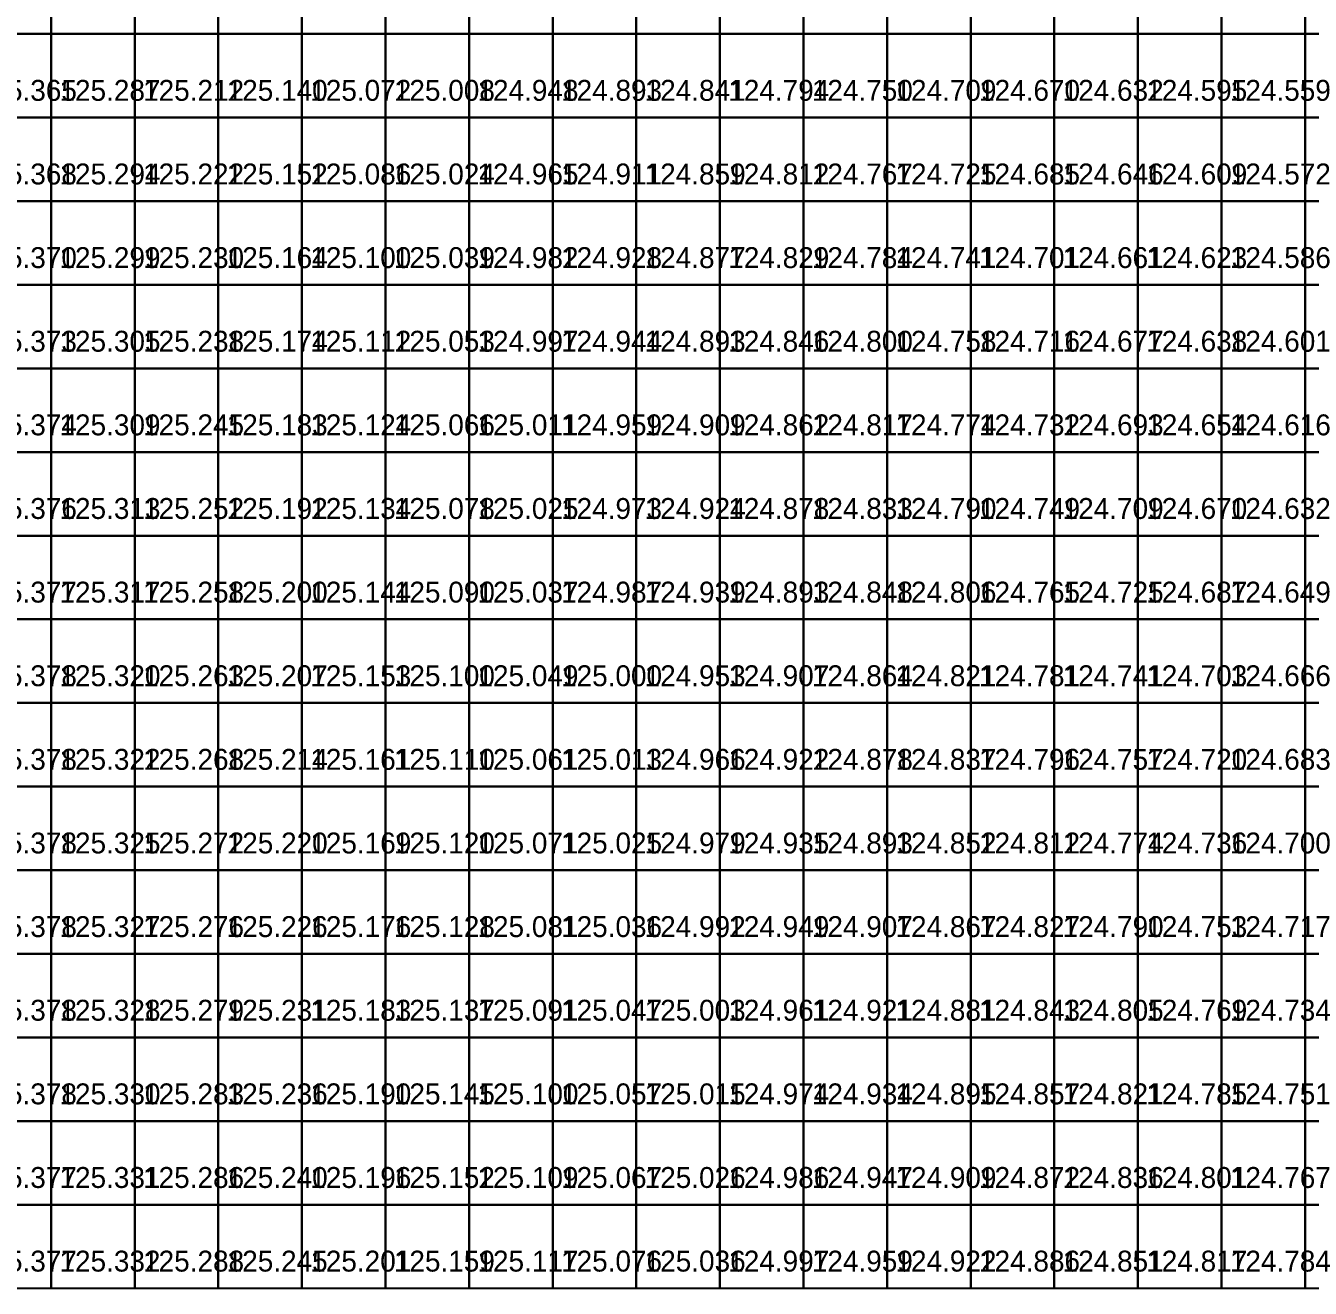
# Model space of a CAD drawing. Header units: metres. Extents: x 287857 to 287978, y 62957 to 63018.
# Drawn here: x 287932.62 to 287947.99, y 62956.83 to 62971.93 of the extents above; entities that cross this region are included whole.
import ezdxf

# ---------------------------------------------------------------- set-up
doc = ezdxf.new("R2010")
doc.units = ezdxf.units.M
doc.layers.add('CIVILS-INTERP', color=7, linetype='Continuous', true_color=0x64748b)
doc.layers.add('CIVILS-LEVEL-TXT', color=7, linetype='Continuous', true_color=0x38bdf8)

msp = doc.modelspace()

# ---------------------------------------------------------------- linework, layer by layer
at = {"layer": 'CIVILS-INTERP'}
for points in [[(287931.925, 62971.831, 125.361), (287932.925, 62971.831, 125.361), (287932.925, 62972.831, 125.361), (287931.925, 62972.831, 125.361), (287931.925, 62971.831, 125.361)], [(287932.925, 62971.831, 125.28), (287933.925, 62971.831, 125.28), (287933.925, 62972.831, 125.28), (287932.925, 62972.831, 125.28), (287932.925, 62971.831, 125.28)], [(287933.925, 62971.831, 125.202), (287934.925, 62971.831, 125.202), (287934.925, 62972.831, 125.202), (287933.925, 62972.831, 125.202), (287933.925, 62971.831, 125.202)], [(287934.925, 62971.831, 125.127), (287935.925, 62971.831, 125.127), (287935.925, 62972.831, 125.127), (287934.925, 62972.831, 125.127), (287934.925, 62971.831, 125.127)], [(287935.925, 62971.831, 125.057), (287936.925, 62971.831, 125.057), (287936.925, 62972.831, 125.057), (287935.925, 62972.831, 125.057), (287935.925, 62971.831, 125.057)], [(287936.925, 62971.831, 124.991), (287937.925, 62971.831, 124.991), (287937.925, 62972.831, 124.991), (287936.925, 62972.831, 124.991), (287936.925, 62971.831, 124.991)], [(287937.925, 62971.831, 124.93), (287938.925, 62971.831, 124.93), (287938.925, 62972.831, 124.93), (287937.925, 62972.831, 124.93), (287937.925, 62971.831, 124.93)], [(287938.925, 62971.831, 124.874), (287939.925, 62971.831, 124.874), (287939.925, 62972.831, 124.874), (287938.925, 62972.831, 124.874), (287938.925, 62971.831, 124.874)], [(287939.925, 62971.831, 124.823), (287940.925, 62971.831, 124.823), (287940.925, 62972.831, 124.823), (287939.925, 62972.831, 124.823), (287939.925, 62971.831, 124.823)], [(287940.925, 62971.831, 124.776), (287941.925, 62971.831, 124.776), (287941.925, 62972.831, 124.776), (287940.925, 62972.831, 124.776), (287940.925, 62971.831, 124.776)], [(287941.925, 62971.831, 124.732), (287942.925, 62971.831, 124.732), (287942.925, 62972.831, 124.732), (287941.925, 62972.831, 124.732), (287941.925, 62971.831, 124.732)], [(287942.925, 62971.831, 124.692), (287943.925, 62971.831, 124.692), (287943.925, 62972.831, 124.692), (287942.925, 62972.831, 124.692), (287942.925, 62971.831, 124.692)], [(287943.925, 62971.831, 124.655), (287944.925, 62971.831, 124.655), (287944.925, 62972.831, 124.655), (287943.925, 62972.831, 124.655), (287943.925, 62971.831, 124.655)], [(287944.925, 62971.831, 124.619), (287945.925, 62971.831, 124.619), (287945.925, 62972.831, 124.619), (287944.925, 62972.831, 124.619), (287944.925, 62971.831, 124.619)], [(287945.925, 62971.831, 124.583), (287946.925, 62971.831, 124.583), (287946.925, 62972.831, 124.583), (287945.925, 62972.831, 124.583), (287945.925, 62971.831, 124.583)], [(287946.925, 62971.831, 124.548), (287947.925, 62971.831, 124.548), (287947.925, 62972.831, 124.548), (287946.925, 62972.831, 124.548), (287946.925, 62971.831, 124.548)], [(287947.925, 62971.831, 124.511), (287948.925, 62971.831, 124.511), (287948.925, 62972.831, 124.511), (287947.925, 62972.831, 124.511), (287947.925, 62971.831, 124.511)], [(287931.925, 62970.831, 125.365), (287932.925, 62970.831, 125.365), (287932.925, 62971.831, 125.365), (287931.925, 62971.831, 125.365), (287931.925, 62970.831, 125.365)], [(287932.925, 62970.831, 125.287), (287933.925, 62970.831, 125.287), (287933.925, 62971.831, 125.287), (287932.925, 62971.831, 125.287), (287932.925, 62970.831, 125.287)], [(287933.925, 62970.831, 125.212), (287934.925, 62970.831, 125.212), (287934.925, 62971.831, 125.212), (287933.925, 62971.831, 125.212), (287933.925, 62970.831, 125.212)], [(287934.925, 62970.831, 125.14), (287935.925, 62970.831, 125.14), (287935.925, 62971.831, 125.14), (287934.925, 62971.831, 125.14), (287934.925, 62970.831, 125.14)], [(287935.925, 62970.831, 125.072), (287936.925, 62970.831, 125.072), (287936.925, 62971.831, 125.072), (287935.925, 62971.831, 125.072), (287935.925, 62970.831, 125.072)], [(287936.925, 62970.831, 125.008), (287937.925, 62970.831, 125.008), (287937.925, 62971.831, 125.008), (287936.925, 62971.831, 125.008), (287936.925, 62970.831, 125.008)], [(287937.925, 62970.831, 124.948), (287938.925, 62970.831, 124.948), (287938.925, 62971.831, 124.948), (287937.925, 62971.831, 124.948), (287937.925, 62970.831, 124.948)], [(287938.925, 62970.831, 124.893), (287939.925, 62970.831, 124.893), (287939.925, 62971.831, 124.893), (287938.925, 62971.831, 124.893), (287938.925, 62970.831, 124.893)], [(287939.925, 62970.831, 124.841), (287940.925, 62970.831, 124.841), (287940.925, 62971.831, 124.841), (287939.925, 62971.831, 124.841), (287939.925, 62970.831, 124.841)], [(287940.925, 62970.831, 124.794), (287941.925, 62970.831, 124.794), (287941.925, 62971.831, 124.794), (287940.925, 62971.831, 124.794), (287940.925, 62970.831, 124.794)], [(287941.925, 62970.831, 124.75), (287942.925, 62970.831, 124.75), (287942.925, 62971.831, 124.75), (287941.925, 62971.831, 124.75), (287941.925, 62970.831, 124.75)], [(287942.925, 62970.831, 124.709), (287943.925, 62970.831, 124.709), (287943.925, 62971.831, 124.709), (287942.925, 62971.831, 124.709), (287942.925, 62970.831, 124.709)], [(287943.925, 62970.831, 124.67), (287944.925, 62970.831, 124.67), (287944.925, 62971.831, 124.67), (287943.925, 62971.831, 124.67), (287943.925, 62970.831, 124.67)], [(287944.925, 62970.831, 124.632), (287945.925, 62970.831, 124.632), (287945.925, 62971.831, 124.632), (287944.925, 62971.831, 124.632), (287944.925, 62970.831, 124.632)], [(287945.925, 62970.831, 124.595), (287946.925, 62970.831, 124.595), (287946.925, 62971.831, 124.595), (287945.925, 62971.831, 124.595), (287945.925, 62970.831, 124.595)], [(287946.925, 62970.831, 124.559), (287947.925, 62970.831, 124.559), (287947.925, 62971.831, 124.559), (287946.925, 62971.831, 124.559), (287946.925, 62970.831, 124.559)], [(287947.925, 62970.831, 124.522), (287948.925, 62970.831, 124.522), (287948.925, 62971.831, 124.522), (287947.925, 62971.831, 124.522), (287947.925, 62970.831, 124.522)], [(287931.925, 62969.831, 125.368), (287932.925, 62969.831, 125.368), (287932.925, 62970.831, 125.368), (287931.925, 62970.831, 125.368), (287931.925, 62969.831, 125.368)], [(287932.925, 62969.831, 125.294), (287933.925, 62969.831, 125.294), (287933.925, 62970.831, 125.294), (287932.925, 62970.831, 125.294), (287932.925, 62969.831, 125.294)], [(287933.925, 62969.831, 125.222), (287934.925, 62969.831, 125.222), (287934.925, 62970.831, 125.222), (287933.925, 62970.831, 125.222), (287933.925, 62969.831, 125.222)], [(287934.925, 62969.831, 125.152), (287935.925, 62969.831, 125.152), (287935.925, 62970.831, 125.152), (287934.925, 62970.831, 125.152), (287934.925, 62969.831, 125.152)], [(287935.925, 62969.831, 125.086), (287936.925, 62969.831, 125.086), (287936.925, 62970.831, 125.086), (287935.925, 62970.831, 125.086), (287935.925, 62969.831, 125.086)], [(287936.925, 62969.831, 125.024), (287937.925, 62969.831, 125.024), (287937.925, 62970.831, 125.024), (287936.925, 62970.831, 125.024), (287936.925, 62969.831, 125.024)], [(287937.925, 62969.831, 124.965), (287938.925, 62969.831, 124.965), (287938.925, 62970.831, 124.965), (287937.925, 62970.831, 124.965), (287937.925, 62969.831, 124.965)], [(287938.925, 62969.831, 124.911), (287939.925, 62969.831, 124.911), (287939.925, 62970.831, 124.911), (287938.925, 62970.831, 124.911), (287938.925, 62969.831, 124.911)], [(287939.925, 62969.831, 124.859), (287940.925, 62969.831, 124.859), (287940.925, 62970.831, 124.859), (287939.925, 62970.831, 124.859), (287939.925, 62969.831, 124.859)], [(287940.925, 62969.831, 124.812), (287941.925, 62969.831, 124.812), (287941.925, 62970.831, 124.812), (287940.925, 62970.831, 124.812), (287940.925, 62969.831, 124.812)], [(287941.925, 62969.831, 124.767), (287942.925, 62969.831, 124.767), (287942.925, 62970.831, 124.767), (287941.925, 62970.831, 124.767), (287941.925, 62969.831, 124.767)], [(287942.925, 62969.831, 124.725), (287943.925, 62969.831, 124.725), (287943.925, 62970.831, 124.725), (287942.925, 62970.831, 124.725), (287942.925, 62969.831, 124.725)], [(287943.925, 62969.831, 124.685), (287944.925, 62969.831, 124.685), (287944.925, 62970.831, 124.685), (287943.925, 62970.831, 124.685), (287943.925, 62969.831, 124.685)], [(287944.925, 62969.831, 124.646), (287945.925, 62969.831, 124.646), (287945.925, 62970.831, 124.646), (287944.925, 62970.831, 124.646), (287944.925, 62969.831, 124.646)], [(287945.925, 62969.831, 124.609), (287946.925, 62969.831, 124.609), (287946.925, 62970.831, 124.609), (287945.925, 62970.831, 124.609), (287945.925, 62969.831, 124.609)], [(287946.925, 62969.831, 124.572), (287947.925, 62969.831, 124.572), (287947.925, 62970.831, 124.572), (287946.925, 62970.831, 124.572), (287946.925, 62969.831, 124.572)], [(287947.925, 62969.831, 124.535), (287948.925, 62969.831, 124.535), (287948.925, 62970.831, 124.535), (287947.925, 62970.831, 124.535), (287947.925, 62969.831, 124.535)], [(287931.925, 62968.831, 125.37), (287932.925, 62968.831, 125.37), (287932.925, 62969.831, 125.37), (287931.925, 62969.831, 125.37), (287931.925, 62968.831, 125.37)], [(287932.925, 62968.831, 125.299), (287933.925, 62968.831, 125.299), (287933.925, 62969.831, 125.299), (287932.925, 62969.831, 125.299), (287932.925, 62968.831, 125.299)], [(287933.925, 62968.831, 125.23), (287934.925, 62968.831, 125.23), (287934.925, 62969.831, 125.23), (287933.925, 62969.831, 125.23), (287933.925, 62968.831, 125.23)], [(287934.925, 62968.831, 125.164), (287935.925, 62968.831, 125.164), (287935.925, 62969.831, 125.164), (287934.925, 62969.831, 125.164), (287934.925, 62968.831, 125.164)], [(287935.925, 62968.831, 125.1), (287936.925, 62968.831, 125.1), (287936.925, 62969.831, 125.1), (287935.925, 62969.831, 125.1), (287935.925, 62968.831, 125.1)], [(287936.925, 62968.831, 125.039), (287937.925, 62968.831, 125.039), (287937.925, 62969.831, 125.039), (287936.925, 62969.831, 125.039), (287936.925, 62968.831, 125.039)], [(287937.925, 62968.831, 124.982), (287938.925, 62968.831, 124.982), (287938.925, 62969.831, 124.982), (287937.925, 62969.831, 124.982), (287937.925, 62968.831, 124.982)], [(287938.925, 62968.831, 124.928), (287939.925, 62968.831, 124.928), (287939.925, 62969.831, 124.928), (287938.925, 62969.831, 124.928), (287938.925, 62968.831, 124.928)], [(287939.925, 62968.831, 124.877), (287940.925, 62968.831, 124.877), (287940.925, 62969.831, 124.877), (287939.925, 62969.831, 124.877), (287939.925, 62968.831, 124.877)], [(287940.925, 62968.831, 124.829), (287941.925, 62968.831, 124.829), (287941.925, 62969.831, 124.829), (287940.925, 62969.831, 124.829), (287940.925, 62968.831, 124.829)], [(287941.925, 62968.831, 124.784), (287942.925, 62968.831, 124.784), (287942.925, 62969.831, 124.784), (287941.925, 62969.831, 124.784), (287941.925, 62968.831, 124.784)], [(287942.925, 62968.831, 124.741), (287943.925, 62968.831, 124.741), (287943.925, 62969.831, 124.741), (287942.925, 62969.831, 124.741), (287942.925, 62968.831, 124.741)], [(287943.925, 62968.831, 124.701), (287944.925, 62968.831, 124.701), (287944.925, 62969.831, 124.701), (287943.925, 62969.831, 124.701), (287943.925, 62968.831, 124.701)], [(287944.925, 62968.831, 124.661), (287945.925, 62968.831, 124.661), (287945.925, 62969.831, 124.661), (287944.925, 62969.831, 124.661), (287944.925, 62968.831, 124.661)], [(287945.925, 62968.831, 124.623), (287946.925, 62968.831, 124.623), (287946.925, 62969.831, 124.623), (287945.925, 62969.831, 124.623), (287945.925, 62968.831, 124.623)], [(287946.925, 62968.831, 124.586), (287947.925, 62968.831, 124.586), (287947.925, 62969.831, 124.586), (287946.925, 62969.831, 124.586), (287946.925, 62968.831, 124.586)], [(287947.925, 62968.831, 124.548), (287948.925, 62968.831, 124.548), (287948.925, 62969.831, 124.548), (287947.925, 62969.831, 124.548), (287947.925, 62968.831, 124.548)], [(287931.925, 62967.831, 125.373), (287932.925, 62967.831, 125.373), (287932.925, 62968.831, 125.373), (287931.925, 62968.831, 125.373), (287931.925, 62967.831, 125.373)], [(287932.925, 62967.831, 125.305), (287933.925, 62967.831, 125.305), (287933.925, 62968.831, 125.305), (287932.925, 62968.831, 125.305), (287932.925, 62967.831, 125.305)], [(287933.925, 62967.831, 125.238), (287934.925, 62967.831, 125.238), (287934.925, 62968.831, 125.238), (287933.925, 62968.831, 125.238), (287933.925, 62967.831, 125.238)], [(287934.925, 62967.831, 125.174), (287935.925, 62967.831, 125.174), (287935.925, 62968.831, 125.174), (287934.925, 62968.831, 125.174), (287934.925, 62967.831, 125.174)], [(287935.925, 62967.831, 125.112), (287936.925, 62967.831, 125.112), (287936.925, 62968.831, 125.112), (287935.925, 62968.831, 125.112), (287935.925, 62967.831, 125.112)], [(287936.925, 62967.831, 125.053), (287937.925, 62967.831, 125.053), (287937.925, 62968.831, 125.053), (287936.925, 62968.831, 125.053), (287936.925, 62967.831, 125.053)], [(287937.925, 62967.831, 124.997), (287938.925, 62967.831, 124.997), (287938.925, 62968.831, 124.997), (287937.925, 62968.831, 124.997), (287937.925, 62967.831, 124.997)], [(287938.925, 62967.831, 124.944), (287939.925, 62967.831, 124.944), (287939.925, 62968.831, 124.944), (287938.925, 62968.831, 124.944), (287938.925, 62967.831, 124.944)], [(287939.925, 62967.831, 124.893), (287940.925, 62967.831, 124.893), (287940.925, 62968.831, 124.893), (287939.925, 62968.831, 124.893), (287939.925, 62967.831, 124.893)], [(287940.925, 62967.831, 124.846), (287941.925, 62967.831, 124.846), (287941.925, 62968.831, 124.846), (287940.925, 62968.831, 124.846), (287940.925, 62967.831, 124.846)], [(287941.925, 62967.831, 124.8), (287942.925, 62967.831, 124.8), (287942.925, 62968.831, 124.8), (287941.925, 62968.831, 124.8), (287941.925, 62967.831, 124.8)], [(287942.925, 62967.831, 124.758), (287943.925, 62967.831, 124.758), (287943.925, 62968.831, 124.758), (287942.925, 62968.831, 124.758), (287942.925, 62967.831, 124.758)], [(287943.925, 62967.831, 124.716), (287944.925, 62967.831, 124.716), (287944.925, 62968.831, 124.716), (287943.925, 62968.831, 124.716), (287943.925, 62967.831, 124.716)], [(287944.925, 62967.831, 124.677), (287945.925, 62967.831, 124.677), (287945.925, 62968.831, 124.677), (287944.925, 62968.831, 124.677), (287944.925, 62967.831, 124.677)], [(287945.925, 62967.831, 124.638), (287946.925, 62967.831, 124.638), (287946.925, 62968.831, 124.638), (287945.925, 62968.831, 124.638), (287945.925, 62967.831, 124.638)], [(287946.925, 62967.831, 124.601), (287947.925, 62967.831, 124.601), (287947.925, 62968.831, 124.601), (287946.925, 62968.831, 124.601), (287946.925, 62967.831, 124.601)], [(287947.925, 62967.831, 124.563), (287948.925, 62967.831, 124.563), (287948.925, 62968.831, 124.563), (287947.925, 62968.831, 124.563), (287947.925, 62967.831, 124.563)], [(287931.925, 62966.831, 125.374), (287932.925, 62966.831, 125.374), (287932.925, 62967.831, 125.374), (287931.925, 62967.831, 125.374), (287931.925, 62966.831, 125.374)], [(287932.925, 62966.831, 125.309), (287933.925, 62966.831, 125.309), (287933.925, 62967.831, 125.309), (287932.925, 62967.831, 125.309), (287932.925, 62966.831, 125.309)], [(287933.925, 62966.831, 125.245), (287934.925, 62966.831, 125.245), (287934.925, 62967.831, 125.245), (287933.925, 62967.831, 125.245), (287933.925, 62966.831, 125.245)], [(287934.925, 62966.831, 125.183), (287935.925, 62966.831, 125.183), (287935.925, 62967.831, 125.183), (287934.925, 62967.831, 125.183), (287934.925, 62966.831, 125.183)], [(287935.925, 62966.831, 125.124), (287936.925, 62966.831, 125.124), (287936.925, 62967.831, 125.124), (287935.925, 62967.831, 125.124), (287935.925, 62966.831, 125.124)], [(287936.925, 62966.831, 125.066), (287937.925, 62966.831, 125.066), (287937.925, 62967.831, 125.066), (287936.925, 62967.831, 125.066), (287936.925, 62966.831, 125.066)], [(287937.925, 62966.831, 125.011), (287938.925, 62966.831, 125.011), (287938.925, 62967.831, 125.011), (287937.925, 62967.831, 125.011), (287937.925, 62966.831, 125.011)], [(287938.925, 62966.831, 124.959), (287939.925, 62966.831, 124.959), (287939.925, 62967.831, 124.959), (287938.925, 62967.831, 124.959), (287938.925, 62966.831, 124.959)], [(287939.925, 62966.831, 124.909), (287940.925, 62966.831, 124.909), (287940.925, 62967.831, 124.909), (287939.925, 62967.831, 124.909), (287939.925, 62966.831, 124.909)], [(287940.925, 62966.831, 124.862), (287941.925, 62966.831, 124.862), (287941.925, 62967.831, 124.862), (287940.925, 62967.831, 124.862), (287940.925, 62966.831, 124.862)], [(287941.925, 62966.831, 124.817), (287942.925, 62966.831, 124.817), (287942.925, 62967.831, 124.817), (287941.925, 62967.831, 124.817), (287941.925, 62966.831, 124.817)], [(287942.925, 62966.831, 124.774), (287943.925, 62966.831, 124.774), (287943.925, 62967.831, 124.774), (287942.925, 62967.831, 124.774), (287942.925, 62966.831, 124.774)], [(287943.925, 62966.831, 124.732), (287944.925, 62966.831, 124.732), (287944.925, 62967.831, 124.732), (287943.925, 62967.831, 124.732), (287943.925, 62966.831, 124.732)], [(287944.925, 62966.831, 124.693), (287945.925, 62966.831, 124.693), (287945.925, 62967.831, 124.693), (287944.925, 62967.831, 124.693), (287944.925, 62966.831, 124.693)], [(287945.925, 62966.831, 124.654), (287946.925, 62966.831, 124.654), (287946.925, 62967.831, 124.654), (287945.925, 62967.831, 124.654), (287945.925, 62966.831, 124.654)], [(287946.925, 62966.831, 124.616), (287947.925, 62966.831, 124.616), (287947.925, 62967.831, 124.616), (287946.925, 62967.831, 124.616), (287946.925, 62966.831, 124.616)], [(287947.925, 62966.831, 124.579), (287948.925, 62966.831, 124.579), (287948.925, 62967.831, 124.579), (287947.925, 62967.831, 124.579), (287947.925, 62966.831, 124.579)], [(287931.925, 62965.831, 125.376), (287932.925, 62965.831, 125.376), (287932.925, 62966.831, 125.376), (287931.925, 62966.831, 125.376), (287931.925, 62965.831, 125.376)], [(287932.925, 62965.831, 125.313), (287933.925, 62965.831, 125.313), (287933.925, 62966.831, 125.313), (287932.925, 62966.831, 125.313), (287932.925, 62965.831, 125.313)], [(287933.925, 62965.831, 125.252), (287934.925, 62965.831, 125.252), (287934.925, 62966.831, 125.252), (287933.925, 62966.831, 125.252), (287933.925, 62965.831, 125.252)], [(287934.925, 62965.831, 125.192), (287935.925, 62965.831, 125.192), (287935.925, 62966.831, 125.192), (287934.925, 62966.831, 125.192), (287934.925, 62965.831, 125.192)], [(287935.925, 62965.831, 125.134), (287936.925, 62965.831, 125.134), (287936.925, 62966.831, 125.134), (287935.925, 62966.831, 125.134), (287935.925, 62965.831, 125.134)], [(287936.925, 62965.831, 125.078), (287937.925, 62965.831, 125.078), (287937.925, 62966.831, 125.078), (287936.925, 62966.831, 125.078), (287936.925, 62965.831, 125.078)], [(287937.925, 62965.831, 125.025), (287938.925, 62965.831, 125.025), (287938.925, 62966.831, 125.025), (287937.925, 62966.831, 125.025), (287937.925, 62965.831, 125.025)], [(287938.925, 62965.831, 124.973), (287939.925, 62965.831, 124.973), (287939.925, 62966.831, 124.973), (287938.925, 62966.831, 124.973), (287938.925, 62965.831, 124.973)], [(287939.925, 62965.831, 124.924), (287940.925, 62965.831, 124.924), (287940.925, 62966.831, 124.924), (287939.925, 62966.831, 124.924), (287939.925, 62965.831, 124.924)], [(287940.925, 62965.831, 124.878), (287941.925, 62965.831, 124.878), (287941.925, 62966.831, 124.878), (287940.925, 62966.831, 124.878), (287940.925, 62965.831, 124.878)], [(287941.925, 62965.831, 124.833), (287942.925, 62965.831, 124.833), (287942.925, 62966.831, 124.833), (287941.925, 62966.831, 124.833), (287941.925, 62965.831, 124.833)], [(287942.925, 62965.831, 124.79), (287943.925, 62965.831, 124.79), (287943.925, 62966.831, 124.79), (287942.925, 62966.831, 124.79), (287942.925, 62965.831, 124.79)], [(287943.925, 62965.831, 124.749), (287944.925, 62965.831, 124.749), (287944.925, 62966.831, 124.749), (287943.925, 62966.831, 124.749), (287943.925, 62965.831, 124.749)], [(287944.925, 62965.831, 124.709), (287945.925, 62965.831, 124.709), (287945.925, 62966.831, 124.709), (287944.925, 62966.831, 124.709), (287944.925, 62965.831, 124.709)], [(287945.925, 62965.831, 124.67), (287946.925, 62965.831, 124.67), (287946.925, 62966.831, 124.67), (287945.925, 62966.831, 124.67), (287945.925, 62965.831, 124.67)], [(287946.925, 62965.831, 124.632), (287947.925, 62965.831, 124.632), (287947.925, 62966.831, 124.632), (287946.925, 62966.831, 124.632), (287946.925, 62965.831, 124.632)], [(287947.925, 62965.831, 124.596), (287948.925, 62965.831, 124.596), (287948.925, 62966.831, 124.596), (287947.925, 62966.831, 124.596), (287947.925, 62965.831, 124.596)], [(287931.925, 62964.831, 125.377), (287932.925, 62964.831, 125.377), (287932.925, 62965.831, 125.377), (287931.925, 62965.831, 125.377), (287931.925, 62964.831, 125.377)], [(287932.925, 62964.831, 125.317), (287933.925, 62964.831, 125.317), (287933.925, 62965.831, 125.317), (287932.925, 62965.831, 125.317), (287932.925, 62964.831, 125.317)], [(287933.925, 62964.831, 125.258), (287934.925, 62964.831, 125.258), (287934.925, 62965.831, 125.258), (287933.925, 62965.831, 125.258), (287933.925, 62964.831, 125.258)], [(287934.925, 62964.831, 125.2), (287935.925, 62964.831, 125.2), (287935.925, 62965.831, 125.2), (287934.925, 62965.831, 125.2), (287934.925, 62964.831, 125.2)], [(287935.925, 62964.831, 125.144), (287936.925, 62964.831, 125.144), (287936.925, 62965.831, 125.144), (287935.925, 62965.831, 125.144), (287935.925, 62964.831, 125.144)], [(287936.925, 62964.831, 125.09), (287937.925, 62964.831, 125.09), (287937.925, 62965.831, 125.09), (287936.925, 62965.831, 125.09), (287936.925, 62964.831, 125.09)], [(287937.925, 62964.831, 125.037), (287938.925, 62964.831, 125.037), (287938.925, 62965.831, 125.037), (287937.925, 62965.831, 125.037), (287937.925, 62964.831, 125.037)], [(287938.925, 62964.831, 124.987), (287939.925, 62964.831, 124.987), (287939.925, 62965.831, 124.987), (287938.925, 62965.831, 124.987), (287938.925, 62964.831, 124.987)], [(287939.925, 62964.831, 124.939), (287940.925, 62964.831, 124.939), (287940.925, 62965.831, 124.939), (287939.925, 62965.831, 124.939), (287939.925, 62964.831, 124.939)], [(287940.925, 62964.831, 124.893), (287941.925, 62964.831, 124.893), (287941.925, 62965.831, 124.893), (287940.925, 62965.831, 124.893), (287940.925, 62964.831, 124.893)], [(287941.925, 62964.831, 124.848), (287942.925, 62964.831, 124.848), (287942.925, 62965.831, 124.848), (287941.925, 62965.831, 124.848), (287941.925, 62964.831, 124.848)], [(287942.925, 62964.831, 124.806), (287943.925, 62964.831, 124.806), (287943.925, 62965.831, 124.806), (287942.925, 62965.831, 124.806), (287942.925, 62964.831, 124.806)], [(287943.925, 62964.831, 124.765), (287944.925, 62964.831, 124.765), (287944.925, 62965.831, 124.765), (287943.925, 62965.831, 124.765), (287943.925, 62964.831, 124.765)], [(287944.925, 62964.831, 124.725), (287945.925, 62964.831, 124.725), (287945.925, 62965.831, 124.725), (287944.925, 62965.831, 124.725), (287944.925, 62964.831, 124.725)], [(287945.925, 62964.831, 124.687), (287946.925, 62964.831, 124.687), (287946.925, 62965.831, 124.687), (287945.925, 62965.831, 124.687), (287945.925, 62964.831, 124.687)], [(287946.925, 62964.831, 124.649), (287947.925, 62964.831, 124.649), (287947.925, 62965.831, 124.649), (287946.925, 62965.831, 124.649), (287946.925, 62964.831, 124.649)], [(287947.925, 62964.831, 124.613), (287948.925, 62964.831, 124.613), (287948.925, 62965.831, 124.613), (287947.925, 62965.831, 124.613), (287947.925, 62964.831, 124.613)], [(287931.925, 62963.831, 125.378), (287932.925, 62963.831, 125.378), (287932.925, 62964.831, 125.378), (287931.925, 62964.831, 125.378), (287931.925, 62963.831, 125.378)], [(287932.925, 62963.831, 125.32), (287933.925, 62963.831, 125.32), (287933.925, 62964.831, 125.32), (287932.925, 62964.831, 125.32), (287932.925, 62963.831, 125.32)], [(287933.925, 62963.831, 125.263), (287934.925, 62963.831, 125.263), (287934.925, 62964.831, 125.263), (287933.925, 62964.831, 125.263), (287933.925, 62963.831, 125.263)], [(287934.925, 62963.831, 125.207), (287935.925, 62963.831, 125.207), (287935.925, 62964.831, 125.207), (287934.925, 62964.831, 125.207), (287934.925, 62963.831, 125.207)], [(287935.925, 62963.831, 125.153), (287936.925, 62963.831, 125.153), (287936.925, 62964.831, 125.153), (287935.925, 62964.831, 125.153), (287935.925, 62963.831, 125.153)], [(287936.925, 62963.831, 125.1), (287937.925, 62963.831, 125.1), (287937.925, 62964.831, 125.1), (287936.925, 62964.831, 125.1), (287936.925, 62963.831, 125.1)], [(287937.925, 62963.831, 125.049), (287938.925, 62963.831, 125.049), (287938.925, 62964.831, 125.049), (287937.925, 62964.831, 125.049), (287937.925, 62963.831, 125.049)], [(287938.925, 62963.831, 125), (287939.925, 62963.831, 125), (287939.925, 62964.831, 125), (287938.925, 62964.831, 125), (287938.925, 62963.831, 125)], [(287939.925, 62963.831, 124.953), (287940.925, 62963.831, 124.953), (287940.925, 62964.831, 124.953), (287939.925, 62964.831, 124.953), (287939.925, 62963.831, 124.953)], [(287940.925, 62963.831, 124.907), (287941.925, 62963.831, 124.907), (287941.925, 62964.831, 124.907), (287940.925, 62964.831, 124.907), (287940.925, 62963.831, 124.907)], [(287941.925, 62963.831, 124.864), (287942.925, 62963.831, 124.864), (287942.925, 62964.831, 124.864), (287941.925, 62964.831, 124.864), (287941.925, 62963.831, 124.864)], [(287942.925, 62963.831, 124.821), (287943.925, 62963.831, 124.821), (287943.925, 62964.831, 124.821), (287942.925, 62964.831, 124.821), (287942.925, 62963.831, 124.821)], [(287943.925, 62963.831, 124.781), (287944.925, 62963.831, 124.781), (287944.925, 62964.831, 124.781), (287943.925, 62964.831, 124.781), (287943.925, 62963.831, 124.781)], [(287944.925, 62963.831, 124.741), (287945.925, 62963.831, 124.741), (287945.925, 62964.831, 124.741), (287944.925, 62964.831, 124.741), (287944.925, 62963.831, 124.741)], [(287945.925, 62963.831, 124.703), (287946.925, 62963.831, 124.703), (287946.925, 62964.831, 124.703), (287945.925, 62964.831, 124.703), (287945.925, 62963.831, 124.703)], [(287946.925, 62963.831, 124.666), (287947.925, 62963.831, 124.666), (287947.925, 62964.831, 124.666), (287946.925, 62964.831, 124.666), (287946.925, 62963.831, 124.666)], [(287947.925, 62963.831, 124.63), (287948.925, 62963.831, 124.63), (287948.925, 62964.831, 124.63), (287947.925, 62964.831, 124.63), (287947.925, 62963.831, 124.63)], [(287931.925, 62962.831, 125.378), (287932.925, 62962.831, 125.378), (287932.925, 62963.831, 125.378), (287931.925, 62963.831, 125.378), (287931.925, 62962.831, 125.378)], [(287932.925, 62962.831, 125.322), (287933.925, 62962.831, 125.322), (287933.925, 62963.831, 125.322), (287932.925, 62963.831, 125.322), (287932.925, 62962.831, 125.322)], [(287933.925, 62962.831, 125.268), (287934.925, 62962.831, 125.268), (287934.925, 62963.831, 125.268), (287933.925, 62963.831, 125.268), (287933.925, 62962.831, 125.268)], [(287934.925, 62962.831, 125.214), (287935.925, 62962.831, 125.214), (287935.925, 62963.831, 125.214), (287934.925, 62963.831, 125.214), (287934.925, 62962.831, 125.214)], [(287935.925, 62962.831, 125.161), (287936.925, 62962.831, 125.161), (287936.925, 62963.831, 125.161), (287935.925, 62963.831, 125.161), (287935.925, 62962.831, 125.161)], [(287936.925, 62962.831, 125.11), (287937.925, 62962.831, 125.11), (287937.925, 62963.831, 125.11), (287936.925, 62963.831, 125.11), (287936.925, 62962.831, 125.11)], [(287937.925, 62962.831, 125.061), (287938.925, 62962.831, 125.061), (287938.925, 62963.831, 125.061), (287937.925, 62963.831, 125.061), (287937.925, 62962.831, 125.061)], [(287938.925, 62962.831, 125.013), (287939.925, 62962.831, 125.013), (287939.925, 62963.831, 125.013), (287938.925, 62963.831, 125.013), (287938.925, 62962.831, 125.013)], [(287939.925, 62962.831, 124.966), (287940.925, 62962.831, 124.966), (287940.925, 62963.831, 124.966), (287939.925, 62963.831, 124.966), (287939.925, 62962.831, 124.966)], [(287940.925, 62962.831, 124.922), (287941.925, 62962.831, 124.922), (287941.925, 62963.831, 124.922), (287940.925, 62963.831, 124.922), (287940.925, 62962.831, 124.922)], [(287941.925, 62962.831, 124.878), (287942.925, 62962.831, 124.878), (287942.925, 62963.831, 124.878), (287941.925, 62963.831, 124.878), (287941.925, 62962.831, 124.878)], [(287942.925, 62962.831, 124.837), (287943.925, 62962.831, 124.837), (287943.925, 62963.831, 124.837), (287942.925, 62963.831, 124.837), (287942.925, 62962.831, 124.837)], [(287943.925, 62962.831, 124.796), (287944.925, 62962.831, 124.796), (287944.925, 62963.831, 124.796), (287943.925, 62963.831, 124.796), (287943.925, 62962.831, 124.796)], [(287944.925, 62962.831, 124.757), (287945.925, 62962.831, 124.757), (287945.925, 62963.831, 124.757), (287944.925, 62963.831, 124.757), (287944.925, 62962.831, 124.757)], [(287945.925, 62962.831, 124.72), (287946.925, 62962.831, 124.72), (287946.925, 62963.831, 124.72), (287945.925, 62963.831, 124.72), (287945.925, 62962.831, 124.72)], [(287946.925, 62962.831, 124.683), (287947.925, 62962.831, 124.683), (287947.925, 62963.831, 124.683), (287946.925, 62963.831, 124.683), (287946.925, 62962.831, 124.683)], [(287947.925, 62962.831, 124.647), (287948.925, 62962.831, 124.647), (287948.925, 62963.831, 124.647), (287947.925, 62963.831, 124.647), (287947.925, 62962.831, 124.647)], [(287931.925, 62961.831, 125.378), (287932.925, 62961.831, 125.378), (287932.925, 62962.831, 125.378), (287931.925, 62962.831, 125.378), (287931.925, 62961.831, 125.378)], [(287932.925, 62961.831, 125.325), (287933.925, 62961.831, 125.325), (287933.925, 62962.831, 125.325), (287932.925, 62962.831, 125.325), (287932.925, 62961.831, 125.325)], [(287933.925, 62961.831, 125.272), (287934.925, 62961.831, 125.272), (287934.925, 62962.831, 125.272), (287933.925, 62962.831, 125.272), (287933.925, 62961.831, 125.272)], [(287934.925, 62961.831, 125.22), (287935.925, 62961.831, 125.22), (287935.925, 62962.831, 125.22), (287934.925, 62962.831, 125.22), (287934.925, 62961.831, 125.22)], [(287935.925, 62961.831, 125.169), (287936.925, 62961.831, 125.169), (287936.925, 62962.831, 125.169), (287935.925, 62962.831, 125.169), (287935.925, 62961.831, 125.169)], [(287936.925, 62961.831, 125.12), (287937.925, 62961.831, 125.12), (287937.925, 62962.831, 125.12), (287936.925, 62962.831, 125.12), (287936.925, 62961.831, 125.12)], [(287937.925, 62961.831, 125.071), (287938.925, 62961.831, 125.071), (287938.925, 62962.831, 125.071), (287937.925, 62962.831, 125.071), (287937.925, 62961.831, 125.071)], [(287938.925, 62961.831, 125.025), (287939.925, 62961.831, 125.025), (287939.925, 62962.831, 125.025), (287938.925, 62962.831, 125.025), (287938.925, 62961.831, 125.025)], [(287939.925, 62961.831, 124.979), (287940.925, 62961.831, 124.979), (287940.925, 62962.831, 124.979), (287939.925, 62962.831, 124.979), (287939.925, 62961.831, 124.979)], [(287940.925, 62961.831, 124.935), (287941.925, 62961.831, 124.935), (287941.925, 62962.831, 124.935), (287940.925, 62962.831, 124.935), (287940.925, 62961.831, 124.935)], [(287941.925, 62961.831, 124.893), (287942.925, 62961.831, 124.893), (287942.925, 62962.831, 124.893), (287941.925, 62962.831, 124.893), (287941.925, 62961.831, 124.893)], [(287942.925, 62961.831, 124.852), (287943.925, 62961.831, 124.852), (287943.925, 62962.831, 124.852), (287942.925, 62962.831, 124.852), (287942.925, 62961.831, 124.852)], [(287943.925, 62961.831, 124.812), (287944.925, 62961.831, 124.812), (287944.925, 62962.831, 124.812), (287943.925, 62962.831, 124.812), (287943.925, 62961.831, 124.812)], [(287944.925, 62961.831, 124.774), (287945.925, 62961.831, 124.774), (287945.925, 62962.831, 124.774), (287944.925, 62962.831, 124.774), (287944.925, 62961.831, 124.774)], [(287945.925, 62961.831, 124.736), (287946.925, 62961.831, 124.736), (287946.925, 62962.831, 124.736), (287945.925, 62962.831, 124.736), (287945.925, 62961.831, 124.736)], [(287946.925, 62961.831, 124.7), (287947.925, 62961.831, 124.7), (287947.925, 62962.831, 124.7), (287946.925, 62962.831, 124.7), (287946.925, 62961.831, 124.7)], [(287947.925, 62961.831, 124.665), (287948.925, 62961.831, 124.665), (287948.925, 62962.831, 124.665), (287947.925, 62962.831, 124.665), (287947.925, 62961.831, 124.665)], [(287931.925, 62960.831, 125.378), (287932.925, 62960.831, 125.378), (287932.925, 62961.831, 125.378), (287931.925, 62961.831, 125.378), (287931.925, 62960.831, 125.378)], [(287932.925, 62960.831, 125.327), (287933.925, 62960.831, 125.327), (287933.925, 62961.831, 125.327), (287932.925, 62961.831, 125.327), (287932.925, 62960.831, 125.327)], [(287933.925, 62960.831, 125.276), (287934.925, 62960.831, 125.276), (287934.925, 62961.831, 125.276), (287933.925, 62961.831, 125.276), (287933.925, 62960.831, 125.276)], [(287934.925, 62960.831, 125.226), (287935.925, 62960.831, 125.226), (287935.925, 62961.831, 125.226), (287934.925, 62961.831, 125.226), (287934.925, 62960.831, 125.226)], [(287935.925, 62960.831, 125.176), (287936.925, 62960.831, 125.176), (287936.925, 62961.831, 125.176), (287935.925, 62961.831, 125.176), (287935.925, 62960.831, 125.176)], [(287936.925, 62960.831, 125.128), (287937.925, 62960.831, 125.128), (287937.925, 62961.831, 125.128), (287936.925, 62961.831, 125.128), (287936.925, 62960.831, 125.128)], [(287937.925, 62960.831, 125.081), (287938.925, 62960.831, 125.081), (287938.925, 62961.831, 125.081), (287937.925, 62961.831, 125.081), (287937.925, 62960.831, 125.081)], [(287938.925, 62960.831, 125.036), (287939.925, 62960.831, 125.036), (287939.925, 62961.831, 125.036), (287938.925, 62961.831, 125.036), (287938.925, 62960.831, 125.036)], [(287939.925, 62960.831, 124.992), (287940.925, 62960.831, 124.992), (287940.925, 62961.831, 124.992), (287939.925, 62961.831, 124.992), (287939.925, 62960.831, 124.992)], [(287940.925, 62960.831, 124.949), (287941.925, 62960.831, 124.949), (287941.925, 62961.831, 124.949), (287940.925, 62961.831, 124.949), (287940.925, 62960.831, 124.949)], [(287941.925, 62960.831, 124.907), (287942.925, 62960.831, 124.907), (287942.925, 62961.831, 124.907), (287941.925, 62961.831, 124.907), (287941.925, 62960.831, 124.907)], [(287942.925, 62960.831, 124.867), (287943.925, 62960.831, 124.867), (287943.925, 62961.831, 124.867), (287942.925, 62961.831, 124.867), (287942.925, 62960.831, 124.867)], [(287943.925, 62960.831, 124.827), (287944.925, 62960.831, 124.827), (287944.925, 62961.831, 124.827), (287943.925, 62961.831, 124.827), (287943.925, 62960.831, 124.827)], [(287944.925, 62960.831, 124.79), (287945.925, 62960.831, 124.79), (287945.925, 62961.831, 124.79), (287944.925, 62961.831, 124.79), (287944.925, 62960.831, 124.79)], [(287945.925, 62960.831, 124.753), (287946.925, 62960.831, 124.753), (287946.925, 62961.831, 124.753), (287945.925, 62961.831, 124.753), (287945.925, 62960.831, 124.753)], [(287946.925, 62960.831, 124.717), (287947.925, 62960.831, 124.717), (287947.925, 62961.831, 124.717), (287946.925, 62961.831, 124.717), (287946.925, 62960.831, 124.717)], [(287947.925, 62960.831, 124.682), (287948.925, 62960.831, 124.682), (287948.925, 62961.831, 124.682), (287947.925, 62961.831, 124.682), (287947.925, 62960.831, 124.682)], [(287931.925, 62959.831, 125.378), (287932.925, 62959.831, 125.378), (287932.925, 62960.831, 125.378), (287931.925, 62960.831, 125.378), (287931.925, 62959.831, 125.378)], [(287932.925, 62959.831, 125.328), (287933.925, 62959.831, 125.328), (287933.925, 62960.831, 125.328), (287932.925, 62960.831, 125.328), (287932.925, 62959.831, 125.328)], [(287933.925, 62959.831, 125.279), (287934.925, 62959.831, 125.279), (287934.925, 62960.831, 125.279), (287933.925, 62960.831, 125.279), (287933.925, 62959.831, 125.279)], [(287934.925, 62959.831, 125.231), (287935.925, 62959.831, 125.231), (287935.925, 62960.831, 125.231), (287934.925, 62960.831, 125.231), (287934.925, 62959.831, 125.231)], [(287935.925, 62959.831, 125.183), (287936.925, 62959.831, 125.183), (287936.925, 62960.831, 125.183), (287935.925, 62960.831, 125.183), (287935.925, 62959.831, 125.183)], [(287936.925, 62959.831, 125.137), (287937.925, 62959.831, 125.137), (287937.925, 62960.831, 125.137), (287936.925, 62960.831, 125.137), (287936.925, 62959.831, 125.137)], [(287937.925, 62959.831, 125.091), (287938.925, 62959.831, 125.091), (287938.925, 62960.831, 125.091), (287937.925, 62960.831, 125.091), (287937.925, 62959.831, 125.091)], [(287938.925, 62959.831, 125.047), (287939.925, 62959.831, 125.047), (287939.925, 62960.831, 125.047), (287938.925, 62960.831, 125.047), (287938.925, 62959.831, 125.047)], [(287939.925, 62959.831, 125.003), (287940.925, 62959.831, 125.003), (287940.925, 62960.831, 125.003), (287939.925, 62960.831, 125.003), (287939.925, 62959.831, 125.003)], [(287940.925, 62959.831, 124.961), (287941.925, 62959.831, 124.961), (287941.925, 62960.831, 124.961), (287940.925, 62960.831, 124.961), (287940.925, 62959.831, 124.961)], [(287941.925, 62959.831, 124.921), (287942.925, 62959.831, 124.921), (287942.925, 62960.831, 124.921), (287941.925, 62960.831, 124.921), (287941.925, 62959.831, 124.921)], [(287942.925, 62959.831, 124.881), (287943.925, 62959.831, 124.881), (287943.925, 62960.831, 124.881), (287942.925, 62960.831, 124.881), (287942.925, 62959.831, 124.881)], [(287943.925, 62959.831, 124.843), (287944.925, 62959.831, 124.843), (287944.925, 62960.831, 124.843), (287943.925, 62960.831, 124.843), (287943.925, 62959.831, 124.843)], [(287944.925, 62959.831, 124.805), (287945.925, 62959.831, 124.805), (287945.925, 62960.831, 124.805), (287944.925, 62960.831, 124.805), (287944.925, 62959.831, 124.805)], [(287945.925, 62959.831, 124.769), (287946.925, 62959.831, 124.769), (287946.925, 62960.831, 124.769), (287945.925, 62960.831, 124.769), (287945.925, 62959.831, 124.769)], [(287946.925, 62959.831, 124.734), (287947.925, 62959.831, 124.734), (287947.925, 62960.831, 124.734), (287946.925, 62960.831, 124.734), (287946.925, 62959.831, 124.734)], [(287947.925, 62959.831, 124.7), (287948.925, 62959.831, 124.7), (287948.925, 62960.831, 124.7), (287947.925, 62960.831, 124.7), (287947.925, 62959.831, 124.7)], [(287931.925, 62958.831, 125.378), (287932.925, 62958.831, 125.378), (287932.925, 62959.831, 125.378), (287931.925, 62959.831, 125.378), (287931.925, 62958.831, 125.378)], [(287932.925, 62958.831, 125.33), (287933.925, 62958.831, 125.33), (287933.925, 62959.831, 125.33), (287932.925, 62959.831, 125.33), (287932.925, 62958.831, 125.33)], [(287933.925, 62958.831, 125.283), (287934.925, 62958.831, 125.283), (287934.925, 62959.831, 125.283), (287933.925, 62959.831, 125.283), (287933.925, 62958.831, 125.283)], [(287934.925, 62958.831, 125.236), (287935.925, 62958.831, 125.236), (287935.925, 62959.831, 125.236), (287934.925, 62959.831, 125.236), (287934.925, 62958.831, 125.236)], [(287935.925, 62958.831, 125.19), (287936.925, 62958.831, 125.19), (287936.925, 62959.831, 125.19), (287935.925, 62959.831, 125.19), (287935.925, 62958.831, 125.19)], [(287936.925, 62958.831, 125.145), (287937.925, 62958.831, 125.145), (287937.925, 62959.831, 125.145), (287936.925, 62959.831, 125.145), (287936.925, 62958.831, 125.145)], [(287937.925, 62958.831, 125.1), (287938.925, 62958.831, 125.1), (287938.925, 62959.831, 125.1), (287937.925, 62959.831, 125.1), (287937.925, 62958.831, 125.1)], [(287938.925, 62958.831, 125.057), (287939.925, 62958.831, 125.057), (287939.925, 62959.831, 125.057), (287938.925, 62959.831, 125.057), (287938.925, 62958.831, 125.057)], [(287939.925, 62958.831, 125.015), (287940.925, 62958.831, 125.015), (287940.925, 62959.831, 125.015), (287939.925, 62959.831, 125.015), (287939.925, 62958.831, 125.015)], [(287940.925, 62958.831, 124.974), (287941.925, 62958.831, 124.974), (287941.925, 62959.831, 124.974), (287940.925, 62959.831, 124.974), (287940.925, 62958.831, 124.974)], [(287941.925, 62958.831, 124.934), (287942.925, 62958.831, 124.934), (287942.925, 62959.831, 124.934), (287941.925, 62959.831, 124.934), (287941.925, 62958.831, 124.934)], [(287942.925, 62958.831, 124.895), (287943.925, 62958.831, 124.895), (287943.925, 62959.831, 124.895), (287942.925, 62959.831, 124.895), (287942.925, 62958.831, 124.895)], [(287943.925, 62958.831, 124.857), (287944.925, 62958.831, 124.857), (287944.925, 62959.831, 124.857), (287943.925, 62959.831, 124.857), (287943.925, 62958.831, 124.857)], [(287944.925, 62958.831, 124.821), (287945.925, 62958.831, 124.821), (287945.925, 62959.831, 124.821), (287944.925, 62959.831, 124.821), (287944.925, 62958.831, 124.821)], [(287945.925, 62958.831, 124.785), (287946.925, 62958.831, 124.785), (287946.925, 62959.831, 124.785), (287945.925, 62959.831, 124.785), (287945.925, 62958.831, 124.785)], [(287946.925, 62958.831, 124.751), (287947.925, 62958.831, 124.751), (287947.925, 62959.831, 124.751), (287946.925, 62959.831, 124.751), (287946.925, 62958.831, 124.751)], [(287947.925, 62958.831, 124.717), (287948.925, 62958.831, 124.717), (287948.925, 62959.831, 124.717), (287947.925, 62959.831, 124.717), (287947.925, 62958.831, 124.717)], [(287931.925, 62957.831, 125.377), (287932.925, 62957.831, 125.377), (287932.925, 62958.831, 125.377), (287931.925, 62958.831, 125.377), (287931.925, 62957.831, 125.377)], [(287932.925, 62957.831, 125.331), (287933.925, 62957.831, 125.331), (287933.925, 62958.831, 125.331), (287932.925, 62958.831, 125.331), (287932.925, 62957.831, 125.331)], [(287933.925, 62957.831, 125.286), (287934.925, 62957.831, 125.286), (287934.925, 62958.831, 125.286), (287933.925, 62958.831, 125.286), (287933.925, 62957.831, 125.286)], [(287934.925, 62957.831, 125.24), (287935.925, 62957.831, 125.24), (287935.925, 62958.831, 125.24), (287934.925, 62958.831, 125.24), (287934.925, 62957.831, 125.24)], [(287935.925, 62957.831, 125.196), (287936.925, 62957.831, 125.196), (287936.925, 62958.831, 125.196), (287935.925, 62958.831, 125.196), (287935.925, 62957.831, 125.196)], [(287936.925, 62957.831, 125.152), (287937.925, 62957.831, 125.152), (287937.925, 62958.831, 125.152), (287936.925, 62958.831, 125.152), (287936.925, 62957.831, 125.152)], [(287937.925, 62957.831, 125.109), (287938.925, 62957.831, 125.109), (287938.925, 62958.831, 125.109), (287937.925, 62958.831, 125.109), (287937.925, 62957.831, 125.109)], [(287938.925, 62957.831, 125.067), (287939.925, 62957.831, 125.067), (287939.925, 62958.831, 125.067), (287938.925, 62958.831, 125.067), (287938.925, 62957.831, 125.067)], [(287939.925, 62957.831, 125.026), (287940.925, 62957.831, 125.026), (287940.925, 62958.831, 125.026), (287939.925, 62958.831, 125.026), (287939.925, 62957.831, 125.026)], [(287940.925, 62957.831, 124.986), (287941.925, 62957.831, 124.986), (287941.925, 62958.831, 124.986), (287940.925, 62958.831, 124.986), (287940.925, 62957.831, 124.986)], [(287941.925, 62957.831, 124.947), (287942.925, 62957.831, 124.947), (287942.925, 62958.831, 124.947), (287941.925, 62958.831, 124.947), (287941.925, 62957.831, 124.947)], [(287942.925, 62957.831, 124.909), (287943.925, 62957.831, 124.909), (287943.925, 62958.831, 124.909), (287942.925, 62958.831, 124.909), (287942.925, 62957.831, 124.909)], [(287943.925, 62957.831, 124.872), (287944.925, 62957.831, 124.872), (287944.925, 62958.831, 124.872), (287943.925, 62958.831, 124.872), (287943.925, 62957.831, 124.872)], [(287944.925, 62957.831, 124.836), (287945.925, 62957.831, 124.836), (287945.925, 62958.831, 124.836), (287944.925, 62958.831, 124.836), (287944.925, 62957.831, 124.836)], [(287945.925, 62957.831, 124.801), (287946.925, 62957.831, 124.801), (287946.925, 62958.831, 124.801), (287945.925, 62958.831, 124.801), (287945.925, 62957.831, 124.801)], [(287946.925, 62957.831, 124.767), (287947.925, 62957.831, 124.767), (287947.925, 62958.831, 124.767), (287946.925, 62958.831, 124.767), (287946.925, 62957.831, 124.767)], [(287947.925, 62957.831, 124.734), (287948.925, 62957.831, 124.734), (287948.925, 62958.831, 124.734), (287947.925, 62958.831, 124.734), (287947.925, 62957.831, 124.734)], [(287931.925, 62956.831, 125.377), (287932.925, 62956.831, 125.377), (287932.925, 62957.831, 125.377), (287931.925, 62957.831, 125.377), (287931.925, 62956.831, 125.377)], [(287932.925, 62956.831, 125.332), (287933.925, 62956.831, 125.332), (287933.925, 62957.831, 125.332), (287932.925, 62957.831, 125.332), (287932.925, 62956.831, 125.332)], [(287933.925, 62956.831, 125.288), (287934.925, 62956.831, 125.288), (287934.925, 62957.831, 125.288), (287933.925, 62957.831, 125.288), (287933.925, 62956.831, 125.288)], [(287934.925, 62956.831, 125.245), (287935.925, 62956.831, 125.245), (287935.925, 62957.831, 125.245), (287934.925, 62957.831, 125.245), (287934.925, 62956.831, 125.245)], [(287935.925, 62956.831, 125.201), (287936.925, 62956.831, 125.201), (287936.925, 62957.831, 125.201), (287935.925, 62957.831, 125.201), (287935.925, 62956.831, 125.201)], [(287936.925, 62956.831, 125.159), (287937.925, 62956.831, 125.159), (287937.925, 62957.831, 125.159), (287936.925, 62957.831, 125.159), (287936.925, 62956.831, 125.159)], [(287937.925, 62956.831, 125.117), (287938.925, 62956.831, 125.117), (287938.925, 62957.831, 125.117), (287937.925, 62957.831, 125.117), (287937.925, 62956.831, 125.117)], [(287938.925, 62956.831, 125.076), (287939.925, 62956.831, 125.076), (287939.925, 62957.831, 125.076), (287938.925, 62957.831, 125.076), (287938.925, 62956.831, 125.076)], [(287939.925, 62956.831, 125.036), (287940.925, 62956.831, 125.036), (287940.925, 62957.831, 125.036), (287939.925, 62957.831, 125.036), (287939.925, 62956.831, 125.036)], [(287940.925, 62956.831, 124.997), (287941.925, 62956.831, 124.997), (287941.925, 62957.831, 124.997), (287940.925, 62957.831, 124.997), (287940.925, 62956.831, 124.997)], [(287941.925, 62956.831, 124.959), (287942.925, 62956.831, 124.959), (287942.925, 62957.831, 124.959), (287941.925, 62957.831, 124.959), (287941.925, 62956.831, 124.959)], [(287942.925, 62956.831, 124.922), (287943.925, 62956.831, 124.922), (287943.925, 62957.831, 124.922), (287942.925, 62957.831, 124.922), (287942.925, 62956.831, 124.922)], [(287943.925, 62956.831, 124.886), (287944.925, 62956.831, 124.886), (287944.925, 62957.831, 124.886), (287943.925, 62957.831, 124.886), (287943.925, 62956.831, 124.886)], [(287944.925, 62956.831, 124.851), (287945.925, 62956.831, 124.851), (287945.925, 62957.831, 124.851), (287944.925, 62957.831, 124.851), (287944.925, 62956.831, 124.851)], [(287945.925, 62956.831, 124.817), (287946.925, 62956.831, 124.817), (287946.925, 62957.831, 124.817), (287945.925, 62957.831, 124.817), (287945.925, 62956.831, 124.817)], [(287946.925, 62956.831, 124.784), (287947.925, 62956.831, 124.784), (287947.925, 62957.831, 124.784), (287946.925, 62957.831, 124.784), (287946.925, 62956.831, 124.784)], [(287947.925, 62956.831, 124.751), (287948.925, 62956.831, 124.751), (287948.925, 62957.831, 124.751), (287947.925, 62957.831, 124.751), (287947.925, 62956.831, 124.751)]]:
    msp.add_polyline3d(points, dxfattribs=at)

# ---------------------------------------------------------------- texts
at = {"layer": 'CIVILS-LEVEL-TXT'}
for s, p in [('125.365', (287932.025, 62971.031, 125.365)), ('125.287', (287933.025, 62971.031, 125.287)), ('125.212', (287934.025, 62971.031, 125.212)), ('125.140', (287935.025, 62971.031, 125.14)), ('125.072', (287936.025, 62971.031, 125.072)), ('125.008', (287937.025, 62971.031, 125.008)), ('124.948', (287938.025, 62971.031, 124.948)), ('124.893', (287939.025, 62971.031, 124.893)), ('124.841', (287940.025, 62971.031, 124.841)), ('124.794', (287941.025, 62971.031, 124.794)), ('124.750', (287942.025, 62971.031, 124.75)), ('124.709', (287943.025, 62971.031, 124.709)), ('124.670', (287944.025, 62971.031, 124.67)), ('124.632', (287945.025, 62971.031, 124.632)), ('124.595', (287946.025, 62971.031, 124.595)), ('124.559', (287947.025, 62971.031, 124.559)), ('125.368', (287932.025, 62970.031, 125.368)), ('125.294', (287933.025, 62970.031, 125.294)), ('125.222', (287934.025, 62970.031, 125.222)), ('125.152', (287935.025, 62970.031, 125.152)), ('125.086', (287936.025, 62970.031, 125.086)), ('125.024', (287937.025, 62970.031, 125.024)), ('124.965', (287938.025, 62970.031, 124.965)), ('124.911', (287939.025, 62970.031, 124.911)), ('124.859', (287940.025, 62970.031, 124.859)), ('124.812', (287941.025, 62970.031, 124.812)), ('124.767', (287942.025, 62970.031, 124.767)), ('124.725', (287943.025, 62970.031, 124.725)), ('124.685', (287944.025, 62970.031, 124.685)), ('124.646', (287945.025, 62970.031, 124.646)), ('124.609', (287946.025, 62970.031, 124.609)), ('124.572', (287947.025, 62970.031, 124.572)), ('125.370', (287932.025, 62969.031, 125.37)), ('125.299', (287933.025, 62969.031, 125.299)), ('125.230', (287934.025, 62969.031, 125.23)), ('125.164', (287935.025, 62969.031, 125.164)), ('125.100', (287936.025, 62969.031, 125.1)), ('125.039', (287937.025, 62969.031, 125.039)), ('124.982', (287938.025, 62969.031, 124.982)), ('124.928', (287939.025, 62969.031, 124.928)), ('124.877', (287940.025, 62969.031, 124.877)), ('124.829', (287941.025, 62969.031, 124.829)), ('124.784', (287942.025, 62969.031, 124.784)), ('124.741', (287943.025, 62969.031, 124.741)), ('124.701', (287944.025, 62969.031, 124.701)), ('124.661', (287945.025, 62969.031, 124.661)), ('124.623', (287946.025, 62969.031, 124.623)), ('124.586', (287947.025, 62969.031, 124.586)), ('125.373', (287932.025, 62968.031, 125.373)), ('125.305', (287933.025, 62968.031, 125.305)), ('125.238', (287934.025, 62968.031, 125.238)), ('125.174', (287935.025, 62968.031, 125.174)), ('125.112', (287936.025, 62968.031, 125.112)), ('125.053', (287937.025, 62968.031, 125.053)), ('124.997', (287938.025, 62968.031, 124.997)), ('124.944', (287939.025, 62968.031, 124.944)), ('124.893', (287940.025, 62968.031, 124.893)), ('124.846', (287941.025, 62968.031, 124.846)), ('124.800', (287942.025, 62968.031, 124.8)), ('124.758', (287943.025, 62968.031, 124.758)), ('124.716', (287944.025, 62968.031, 124.716)), ('124.677', (287945.025, 62968.031, 124.677)), ('124.638', (287946.025, 62968.031, 124.638)), ('124.601', (287947.025, 62968.031, 124.601)), ('125.374', (287932.025, 62967.031, 125.374)), ('125.309', (287933.025, 62967.031, 125.309)), ('125.245', (287934.025, 62967.031, 125.245)), ('125.183', (287935.025, 62967.031, 125.183)), ('125.124', (287936.025, 62967.031, 125.124)), ('125.066', (287937.025, 62967.031, 125.066)), ('125.011', (287938.025, 62967.031, 125.011)), ('124.959', (287939.025, 62967.031, 124.959)), ('124.909', (287940.025, 62967.031, 124.909)), ('124.862', (287941.025, 62967.031, 124.862)), ('124.817', (287942.025, 62967.031, 124.817)), ('124.774', (287943.025, 62967.031, 124.774)), ('124.732', (287944.025, 62967.031, 124.732)), ('124.693', (287945.025, 62967.031, 124.693)), ('124.654', (287946.025, 62967.031, 124.654)), ('124.616', (287947.025, 62967.031, 124.616)), ('125.376', (287932.025, 62966.031, 125.376)), ('125.313', (287933.025, 62966.031, 125.313)), ('125.252', (287934.025, 62966.031, 125.252)), ('125.192', (287935.025, 62966.031, 125.192)), ('125.134', (287936.025, 62966.031, 125.134)), ('125.078', (287937.025, 62966.031, 125.078)), ('125.025', (287938.025, 62966.031, 125.025)), ('124.973', (287939.025, 62966.031, 124.973)), ('124.924', (287940.025, 62966.031, 124.924)), ('124.878', (287941.025, 62966.031, 124.878)), ('124.833', (287942.025, 62966.031, 124.833)), ('124.790', (287943.025, 62966.031, 124.79)), ('124.749', (287944.025, 62966.031, 124.749)), ('124.709', (287945.025, 62966.031, 124.709)), ('124.670', (287946.025, 62966.031, 124.67)), ('124.632', (287947.025, 62966.031, 124.632)), ('125.377', (287932.025, 62965.031, 125.377)), ('125.317', (287933.025, 62965.031, 125.317)), ('125.258', (287934.025, 62965.031, 125.258)), ('125.200', (287935.025, 62965.031, 125.2)), ('125.144', (287936.025, 62965.031, 125.144)), ('125.090', (287937.025, 62965.031, 125.09)), ('125.037', (287938.025, 62965.031, 125.037)), ('124.987', (287939.025, 62965.031, 124.987)), ('124.939', (287940.025, 62965.031, 124.939)), ('124.893', (287941.025, 62965.031, 124.893)), ('124.848', (287942.025, 62965.031, 124.848)), ('124.806', (287943.025, 62965.031, 124.806)), ('124.765', (287944.025, 62965.031, 124.765)), ('124.725', (287945.025, 62965.031, 124.725)), ('124.687', (287946.025, 62965.031, 124.687)), ('124.649', (287947.025, 62965.031, 124.649)), ('125.378', (287932.025, 62964.031, 125.378)), ('125.320', (287933.025, 62964.031, 125.32)), ('125.263', (287934.025, 62964.031, 125.263)), ('125.207', (287935.025, 62964.031, 125.207)), ('125.153', (287936.025, 62964.031, 125.153)), ('125.100', (287937.025, 62964.031, 125.1)), ('125.049', (287938.025, 62964.031, 125.049)), ('125.000', (287939.025, 62964.031, 125)), ('124.953', (287940.025, 62964.031, 124.953)), ('124.907', (287941.025, 62964.031, 124.907)), ('124.864', (287942.025, 62964.031, 124.864)), ('124.821', (287943.025, 62964.031, 124.821)), ('124.781', (287944.025, 62964.031, 124.781)), ('124.741', (287945.025, 62964.031, 124.741)), ('124.703', (287946.025, 62964.031, 124.703)), ('124.666', (287947.025, 62964.031, 124.666)), ('125.378', (287932.025, 62963.031, 125.378)), ('125.322', (287933.025, 62963.031, 125.322)), ('125.268', (287934.025, 62963.031, 125.268)), ('125.214', (287935.025, 62963.031, 125.214)), ('125.161', (287936.025, 62963.031, 125.161)), ('125.110', (287937.025, 62963.031, 125.11)), ('125.061', (287938.025, 62963.031, 125.061)), ('125.013', (287939.025, 62963.031, 125.013)), ('124.966', (287940.025, 62963.031, 124.966)), ('124.922', (287941.025, 62963.031, 124.922)), ('124.878', (287942.025, 62963.031, 124.878)), ('124.837', (287943.025, 62963.031, 124.837)), ('124.796', (287944.025, 62963.031, 124.796)), ('124.757', (287945.025, 62963.031, 124.757)), ('124.720', (287946.025, 62963.031, 124.72)), ('124.683', (287947.025, 62963.031, 124.683)), ('125.378', (287932.025, 62962.031, 125.378)), ('125.325', (287933.025, 62962.031, 125.325)), ('125.272', (287934.025, 62962.031, 125.272)), ('125.220', (287935.025, 62962.031, 125.22)), ('125.169', (287936.025, 62962.031, 125.169)), ('125.120', (287937.025, 62962.031, 125.12)), ('125.071', (287938.025, 62962.031, 125.071)), ('125.025', (287939.025, 62962.031, 125.025)), ('124.979', (287940.025, 62962.031, 124.979)), ('124.935', (287941.025, 62962.031, 124.935)), ('124.893', (287942.025, 62962.031, 124.893)), ('124.852', (287943.025, 62962.031, 124.852)), ('124.812', (287944.025, 62962.031, 124.812)), ('124.774', (287945.025, 62962.031, 124.774)), ('124.736', (287946.025, 62962.031, 124.736)), ('124.700', (287947.025, 62962.031, 124.7)), ('125.378', (287932.025, 62961.031, 125.378)), ('125.327', (287933.025, 62961.031, 125.327)), ('125.276', (287934.025, 62961.031, 125.276)), ('125.226', (287935.025, 62961.031, 125.226)), ('125.176', (287936.025, 62961.031, 125.176)), ('125.128', (287937.025, 62961.031, 125.128)), ('125.081', (287938.025, 62961.031, 125.081)), ('125.036', (287939.025, 62961.031, 125.036)), ('124.992', (287940.025, 62961.031, 124.992)), ('124.949', (287941.025, 62961.031, 124.949)), ('124.907', (287942.025, 62961.031, 124.907)), ('124.867', (287943.025, 62961.031, 124.867)), ('124.827', (287944.025, 62961.031, 124.827)), ('124.790', (287945.025, 62961.031, 124.79)), ('124.753', (287946.025, 62961.031, 124.753)), ('124.717', (287947.025, 62961.031, 124.717)), ('125.378', (287932.025, 62960.031, 125.378)), ('125.328', (287933.025, 62960.031, 125.328)), ('125.279', (287934.025, 62960.031, 125.279)), ('125.231', (287935.025, 62960.031, 125.231)), ('125.183', (287936.025, 62960.031, 125.183)), ('125.137', (287937.025, 62960.031, 125.137)), ('125.091', (287938.025, 62960.031, 125.091)), ('125.047', (287939.025, 62960.031, 125.047)), ('125.003', (287940.025, 62960.031, 125.003)), ('124.961', (287941.025, 62960.031, 124.961)), ('124.921', (287942.025, 62960.031, 124.921)), ('124.881', (287943.025, 62960.031, 124.881)), ('124.843', (287944.025, 62960.031, 124.843)), ('124.805', (287945.025, 62960.031, 124.805)), ('124.769', (287946.025, 62960.031, 124.769)), ('124.734', (287947.025, 62960.031, 124.734)), ('125.378', (287932.025, 62959.031, 125.378)), ('125.330', (287933.025, 62959.031, 125.33)), ('125.283', (287934.025, 62959.031, 125.283)), ('125.236', (287935.025, 62959.031, 125.236)), ('125.190', (287936.025, 62959.031, 125.19)), ('125.145', (287937.025, 62959.031, 125.145)), ('125.100', (287938.025, 62959.031, 125.1)), ('125.057', (287939.025, 62959.031, 125.057)), ('125.015', (287940.025, 62959.031, 125.015)), ('124.974', (287941.025, 62959.031, 124.974)), ('124.934', (287942.025, 62959.031, 124.934)), ('124.895', (287943.025, 62959.031, 124.895)), ('124.857', (287944.025, 62959.031, 124.857)), ('124.821', (287945.025, 62959.031, 124.821)), ('124.785', (287946.025, 62959.031, 124.785)), ('124.751', (287947.025, 62959.031, 124.751)), ('125.377', (287932.025, 62958.031, 125.377)), ('125.331', (287933.025, 62958.031, 125.331)), ('125.286', (287934.025, 62958.031, 125.286)), ('125.240', (287935.025, 62958.031, 125.24)), ('125.196', (287936.025, 62958.031, 125.196)), ('125.152', (287937.025, 62958.031, 125.152)), ('125.109', (287938.025, 62958.031, 125.109)), ('125.067', (287939.025, 62958.031, 125.067)), ('125.026', (287940.025, 62958.031, 125.026)), ('124.986', (287941.025, 62958.031, 124.986)), ('124.947', (287942.025, 62958.031, 124.947)), ('124.909', (287943.025, 62958.031, 124.909)), ('124.872', (287944.025, 62958.031, 124.872)), ('124.836', (287945.025, 62958.031, 124.836)), ('124.801', (287946.025, 62958.031, 124.801)), ('124.767', (287947.025, 62958.031, 124.767)), ('125.377', (287932.025, 62957.031, 125.377)), ('125.332', (287933.025, 62957.031, 125.332)), ('125.288', (287934.025, 62957.031, 125.288)), ('125.245', (287935.025, 62957.031, 125.245)), ('125.201', (287936.025, 62957.031, 125.201)), ('125.159', (287937.025, 62957.031, 125.159)), ('125.117', (287938.025, 62957.031, 125.117)), ('125.076', (287939.025, 62957.031, 125.076)), ('125.036', (287940.025, 62957.031, 125.036)), ('124.997', (287941.025, 62957.031, 124.997)), ('124.959', (287942.025, 62957.031, 124.959)), ('124.922', (287943.025, 62957.031, 124.922)), ('124.886', (287944.025, 62957.031, 124.886)), ('124.851', (287945.025, 62957.031, 124.851)), ('124.817', (287946.025, 62957.031, 124.817)), ('124.784', (287947.025, 62957.031, 124.784))]:
    msp.add_text(s, height=0.25, dxfattribs=at).set_placement(p)

doc.saveas('drawing.dxf')
